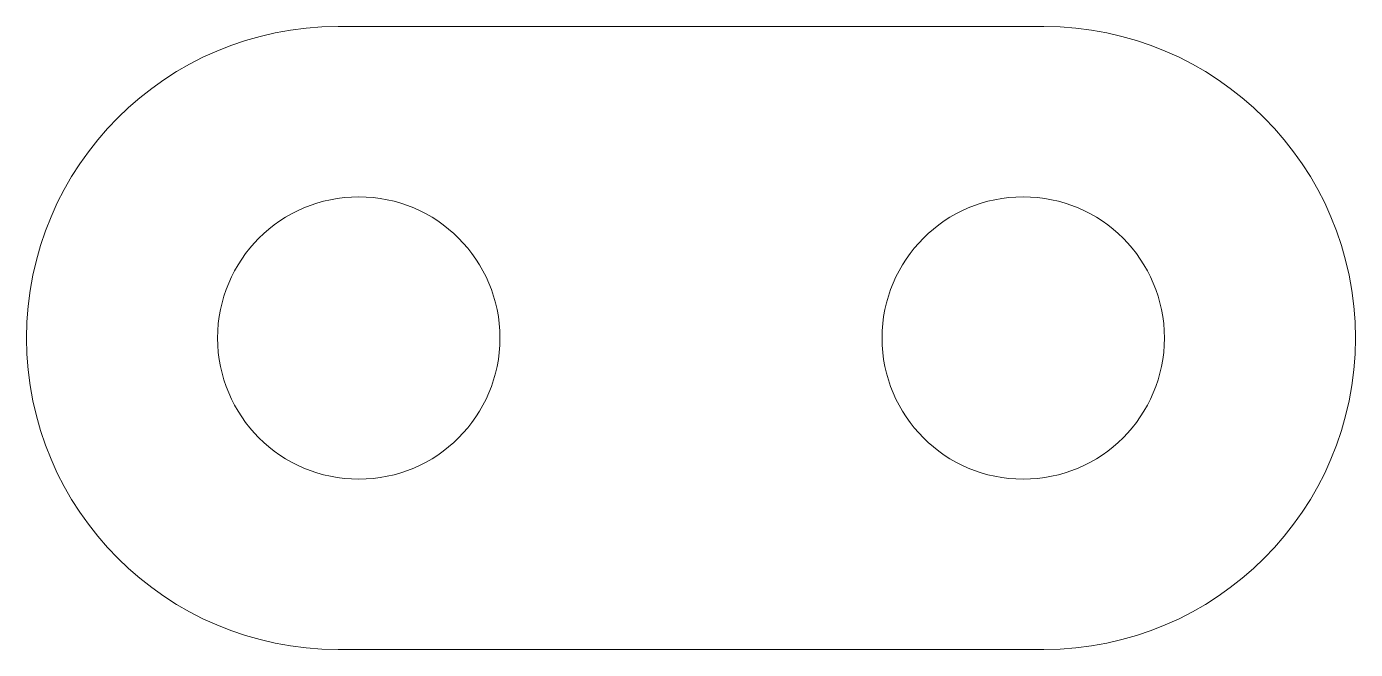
# Model space of a CAD drawing. Header units: millimetres. Extents: x 0 to 32, y 0 to 15.
import ezdxf

# ---------------------------------------------------------------- set-up
doc = ezdxf.new("R2010")
doc.units = ezdxf.units.MM

msp = doc.modelspace()

# ---------------------------------------------------------------- linework, layer by layer
at = {"color": 7, "linetype": 'Continuous', "lineweight": 15}
for p, q in [((24.5, 15), (7.5, 15)), ((7.5, 0), (24.5, 0))]:
    msp.add_line(p, q, dxfattribs=at)
for centre in [(8, 7.5), (24, 7.5)]:
    msp.add_circle(centre, 3.4, dxfattribs=at)
for centre, start, end in [((7.5, 7.5), 90, 270), ((24.5, 7.5), 270, 90)]:
    msp.add_arc(centre, 7.5, start, end, dxfattribs=at)

doc.saveas('drawing.dxf')
